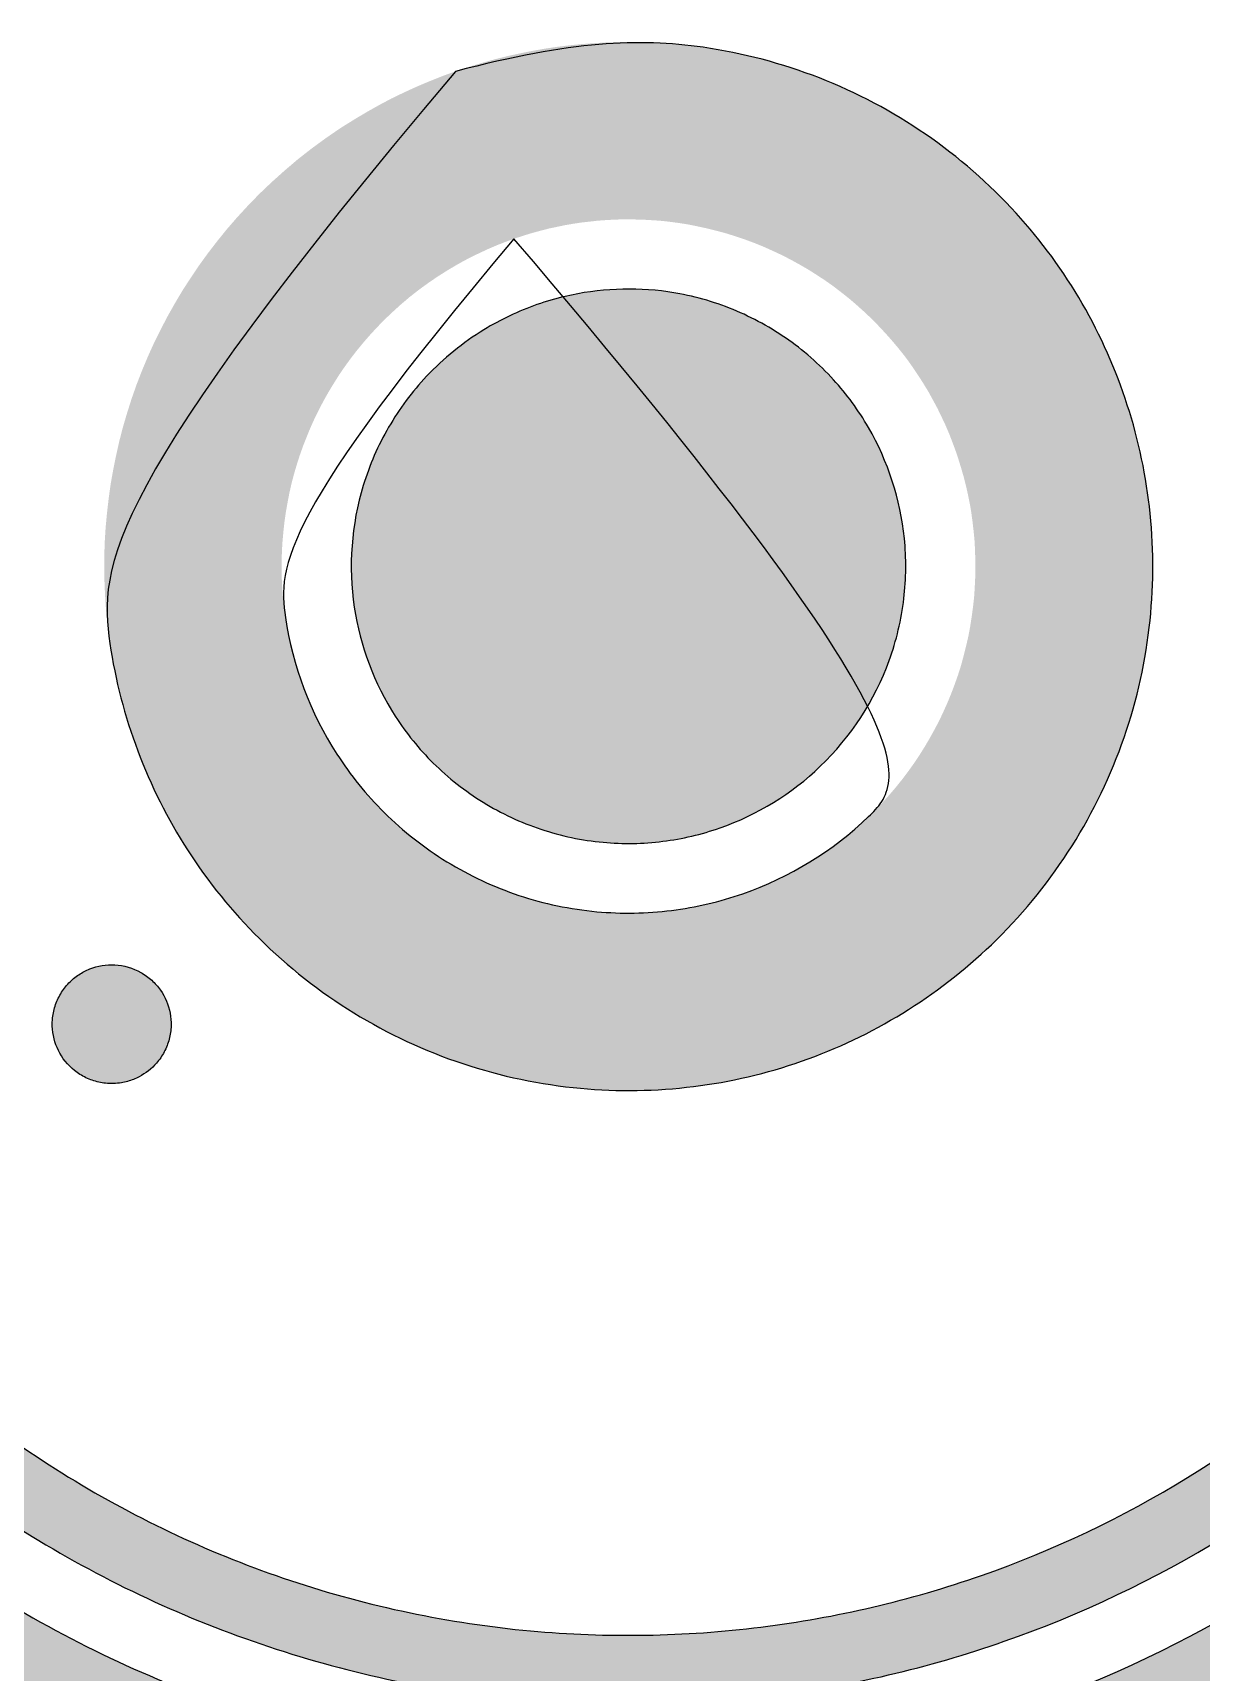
# Model space of a CAD drawing. Header units: inches. Extents: x -37.5 to -4.1, y 28.4 to 33.4.
# Drawn here: x -13.77 to -13.6928, y 30.5658 to 30.6742 of the extents above; entities that cross this region are included whole.
import ezdxf

# ---------------------------------------------------------------- set-up
doc = ezdxf.new("R2010")
doc.units = ezdxf.units.IN
doc.header["$MEASUREMENT"] = 0
doc.layers.add('Default', color=18, linetype='Continuous', true_color=0x000000)
doc.layers.add('etch clear acryl', color=18, linetype='Continuous', true_color=0x000000)

msp = doc.modelspace()

# ---------------------------------------------------------------- hatches: boundary and pattern name
at = {"layer": 'Default'}
h = msp.add_hatch(color=256, dxfattribs=at)
h.paths.add_polyline_path([(-13.81832, 30.65727), (-13.81863, 30.65572), (-13.81891, 30.65417), (-13.81917, 30.65262), (-13.81939, 30.65106), (-13.81959, 30.64949), (-13.81976, 30.64793), (-13.81991, 30.64636), (-13.82002, 30.64479), (-13.82011, 30.64321), (-13.82017, 30.64164), (-13.8202, 30.64006), (-13.8202, 30.63848), (-13.82018, 30.63691), (-13.82013, 30.63533), (-13.81994, 30.63219), (-13.81965, 30.62905), (-13.81925, 30.62592), (-13.81874, 30.62281), (-13.81812, 30.61972), (-13.81777, 30.61818), (-13.81739, 30.61665), (-13.81699, 30.61513), (-13.81656, 30.61361), (-13.8161, 30.6121), (-13.81562, 30.6106), (-13.81511, 30.60911), (-13.81457, 30.60763), (-13.81401, 30.60616), (-13.81342, 30.60469), (-13.8128, 30.60324), (-13.81216, 30.6018), (-13.8115, 30.60037), (-13.81081, 30.59896), (-13.81009, 30.59755), (-13.80935, 30.59616), (-13.8078, 30.59342), (-13.80615, 30.59073), (-13.80442, 30.5881), (-13.80259, 30.58553), (-13.80067, 30.58303), (-13.79968, 30.5818), (-13.79866, 30.5806), (-13.79763, 30.57941), (-13.79658, 30.57823), (-13.7955, 30.57708), (-13.79441, 30.57595), (-13.79329, 30.57483), (-13.79216, 30.57374), (-13.791, 30.57266), (-13.78983, 30.57161), (-13.78864, 30.57058), (-13.78743, 30.56957), (-13.7862, 30.56858), (-13.78496, 30.56761), (-13.77482, 30.55987), (-13.76758, 30.55433), (-13.76749, 30.55427), (-13.81061, 30.53832), (-13.79523, 30.49701), (-13.59271, 30.57237), (-13.64163, 30.61141), (-13.64405, 30.61334), (-13.64342, 30.61637), (-13.64253, 30.62061), (-13.64222, 30.62215), (-13.64194, 30.6237), (-13.64168, 30.62526), (-13.64146, 30.62682), (-13.64126, 30.62838), (-13.64109, 30.62995), (-13.64094, 30.63152), (-13.64083, 30.63309), (-13.64074, 30.63467), (-13.64068, 30.63624), (-13.64065, 30.63782), (-13.64065, 30.63939), (-13.64067, 30.64097), (-13.64072, 30.64254), (-13.64091, 30.64569), (-13.6412, 30.64883), (-13.6416, 30.65196), (-13.64211, 30.65507), (-13.64273, 30.65816), (-13.64308, 30.6597), (-13.64346, 30.66123), (-13.64386, 30.66275), (-13.64429, 30.66427), (-13.64475, 30.66578), (-13.64523, 30.66728), (-13.64574, 30.66877), (-13.64628, 30.67025), (-13.64684, 30.67172), (-13.64743, 30.67318), (-13.64805, 30.67463), (-13.64869, 30.67607), (-13.64935, 30.6775), (-13.65004, 30.67892), (-13.65076, 30.68032), (-13.6515, 30.68171), (-13.65305, 30.68446), (-13.6547, 30.68715), (-13.65644, 30.68978), (-13.65826, 30.69234), (-13.66018, 30.69485), (-13.66117, 30.69607), (-13.66219, 30.69728), (-13.66322, 30.69847), (-13.66427, 30.69964), (-13.66535, 30.7008), (-13.66644, 30.70193), (-13.66756, 30.70304), (-13.66869, 30.70414), (-13.66985, 30.70521), (-13.67102, 30.70627), (-13.67221, 30.7073), (-13.67342, 30.70831), (-13.67465, 30.7093), (-13.67589, 30.71026), (-13.67934, 30.71289), (-13.6818, 30.71477), (-13.68123, 30.71781), (-13.66972, 30.77934), (-13.87225, 30.70398), (-13.85687, 30.66267), (-13.81382, 30.67879), (-13.81384, 30.67868), (-13.81571, 30.66976)], flags=0)
h.paths.add_polyline_path([(-13.75698, 30.71432), (-13.75897, 30.71359), (-13.76093, 30.71281), (-13.76288, 30.71198), (-13.76481, 30.7111), (-13.76671, 30.71017), (-13.76858, 30.70919), (-13.77043, 30.70816), (-13.77225, 30.70708), (-13.77451, 30.70566), (-13.77671, 30.70415), (-13.77886, 30.70258), (-13.78095, 30.70093), (-13.78299, 30.69922), (-13.78498, 30.69744), (-13.7869, 30.69559), (-13.78876, 30.69368), (-13.79031, 30.69199), (-13.7918, 30.69025), (-13.79325, 30.68848), (-13.79465, 30.68666), (-13.79599, 30.6848), (-13.79729, 30.6829), (-13.79852, 30.68097), (-13.7997, 30.679), (-13.80082, 30.677), (-13.80189, 30.67497), (-13.80289, 30.67291), (-13.80384, 30.67082), (-13.80473, 30.6687), (-13.80555, 30.66656), (-13.80631, 30.6644), (-13.80701, 30.66222), (-13.80763, 30.66009), (-13.80818, 30.65795), (-13.80868, 30.65579), (-13.80911, 30.65362), (-13.80949, 30.65144), (-13.8098, 30.64924), (-13.81006, 30.64704), (-13.81025, 30.64484), (-13.81039, 30.64263), (-13.81046, 30.64041), (-13.81047, 30.6382), (-13.81042, 30.63598), (-13.81031, 30.63377), (-13.81014, 30.63157), (-13.80991, 30.62936), (-13.80961, 30.62717), (-13.80927, 30.62508), (-13.80888, 30.623), (-13.80843, 30.62093), (-13.80792, 30.61888), (-13.80736, 30.61684), (-13.80675, 30.61481), (-13.80608, 30.6128), (-13.80536, 30.61081), (-13.80459, 30.60884), (-13.80377, 30.60689), (-13.80289, 30.60496), (-13.80197, 30.60306), (-13.80099, 30.60118), (-13.79997, 30.59933), (-13.7989, 30.5975), (-13.79778, 30.59571), (-13.79658, 30.59389), (-13.79533, 30.59211), (-13.79403, 30.59037), (-13.79268, 30.58866), (-13.79129, 30.58699), (-13.78985, 30.58536), (-13.78837, 30.58376), (-13.78684, 30.58221), (-13.78519, 30.58062), (-13.78349, 30.57908), (-13.78175, 30.57759), (-13.77997, 30.57614), (-13.77814, 30.57475), (-13.77628, 30.57341), (-13.77438, 30.57213), (-13.77245, 30.5709), (-13.77047, 30.56973), (-13.76847, 30.56861), (-13.76644, 30.56755), (-13.76437, 30.56655), (-13.76228, 30.56562), (-13.76017, 30.56474), (-13.75802, 30.56392), (-13.75586, 30.56316), (-13.75367, 30.56247), (-13.75147, 30.56184), (-13.74924, 30.56127), (-13.74701, 30.56077), (-13.74475, 30.56033), (-13.74249, 30.55996), (-13.74022, 30.55965), (-13.73794, 30.5594), (-13.73579, 30.55924), (-13.73364, 30.55913), (-13.73148, 30.55907), (-13.72933, 30.55908), (-13.72717, 30.55915), (-13.72502, 30.55927), (-13.72287, 30.55945), (-13.72073, 30.55969), (-13.71863, 30.55998), (-13.71654, 30.56032), (-13.71447, 30.56072), (-13.7124, 30.56118), (-13.71034, 30.56169), (-13.7083, 30.56225), (-13.70628, 30.56287), (-13.70427, 30.56354), (-13.70227, 30.56427), (-13.70028, 30.56506), (-13.69832, 30.5659), (-13.69637, 30.56679), (-13.69446, 30.56773), (-13.69257, 30.56873), (-13.6907, 30.56977), (-13.68887, 30.57086), (-13.68706, 30.572), (-13.68529, 30.57319), (-13.68354, 30.57443), (-13.68184, 30.57571), (-13.68016, 30.57704), (-13.67852, 30.57841), (-13.67692, 30.57982), (-13.67536, 30.58128), (-13.67373, 30.58289), (-13.67215, 30.58455), (-13.67061, 30.58625), (-13.66912, 30.58799), (-13.66769, 30.58978), (-13.6663, 30.59161), (-13.66497, 30.59348), (-13.66369, 30.59538), (-13.66247, 30.59732), (-13.6613, 30.5993), (-13.66019, 30.6013), (-13.65914, 30.60334), (-13.65814, 30.60541), (-13.65721, 30.6075), (-13.65633, 30.60962), (-13.65552, 30.61177), (-13.65477, 30.61393), (-13.65409, 30.61612), (-13.65346, 30.61833), (-13.6529, 30.62055), (-13.65241, 30.6228), (-13.65198, 30.62505), (-13.65162, 30.62731), (-13.65131, 30.62959), (-13.65109, 30.63175), (-13.65092, 30.63392), (-13.65082, 30.63609), (-13.65077, 30.63827), (-13.65078, 30.64044), (-13.65085, 30.64262), (-13.65098, 30.64479), (-13.65117, 30.64696), (-13.65141, 30.64906), (-13.65171, 30.65115), (-13.65206, 30.65324), (-13.65247, 30.65532), (-13.65293, 30.65738), (-13.65345, 30.65943), (-13.65402, 30.66147), (-13.65465, 30.66349), (-13.65532, 30.6655), (-13.65605, 30.66749), (-13.65684, 30.66945), (-13.65767, 30.6714), (-13.65855, 30.67332), (-13.65949, 30.67522), (-13.66047, 30.67709), (-13.66151, 30.67894), (-13.6626, 30.68077), (-13.66374, 30.68258), (-13.66494, 30.68435), (-13.66617, 30.68609), (-13.66746, 30.6878), (-13.66879, 30.68947), (-13.67016, 30.6911), (-13.67158, 30.6927), (-13.67315, 30.69438), (-13.67477, 30.696), (-13.67643, 30.69758), (-13.67814, 30.69911), (-13.67989, 30.7006), (-13.68168, 30.70203), (-13.68352, 30.70341), (-13.68539, 30.70473), (-13.68729, 30.706), (-13.68924, 30.70722), (-13.69121, 30.70838), (-13.69322, 30.70948), (-13.69526, 30.71053), (-13.69733, 30.71152), (-13.69943, 30.71244), (-13.70155, 30.71331), (-13.7037, 30.71411), (-13.70587, 30.71486), (-13.70806, 30.71554), (-13.71027, 30.71615), (-13.7125, 30.71671), (-13.71474, 30.7172), (-13.717, 30.71762), (-13.71926, 30.71798), (-13.72111, 30.71822), (-13.72296, 30.71842), (-13.72481, 30.71858), (-13.72667, 30.71869), (-13.72853, 30.71876), (-13.73039, 30.71879), (-13.73226, 30.71877), (-13.73412, 30.71871), (-13.73597, 30.71861), (-13.73783, 30.71846), (-13.73968, 30.71827), (-13.74153, 30.71804), (-13.74337, 30.71777), (-13.74521, 30.71745), (-13.74703, 30.71709), (-13.74885, 30.71668), (-13.7509, 30.71617), (-13.75294, 30.71561), (-13.75497, 30.71499)], flags=0)
h = msp.add_hatch(color=256, dxfattribs=at)
h.paths.add_polyline_path([(-13.75546, 30.70997), (-13.75733, 30.70928), (-13.75919, 30.70855), (-13.76102, 30.70777), (-13.76284, 30.70694), (-13.76463, 30.70606), (-13.76639, 30.70514), (-13.76814, 30.70417), (-13.76985, 30.70315), (-13.77198, 30.70181), (-13.77405, 30.70039), (-13.77608, 30.69891), (-13.77805, 30.69736), (-13.77997, 30.69574), (-13.78184, 30.69406), (-13.78365, 30.69232), (-13.78541, 30.69053), (-13.78686, 30.68893), (-13.78828, 30.68729), (-13.78964, 30.68562), (-13.79096, 30.6839), (-13.79222, 30.68215), (-13.79344, 30.68036), (-13.79461, 30.67854), (-13.79572, 30.67669), (-13.79678, 30.6748), (-13.79778, 30.67289), (-13.79873, 30.67095), (-13.79962, 30.66898), (-13.80045, 30.66699), (-13.80123, 30.66497), (-13.80195, 30.66293), (-13.80261, 30.66088), (-13.80319, 30.65887), (-13.80371, 30.65685), (-13.80418, 30.65482), (-13.80459, 30.65277), (-13.80494, 30.65071), (-13.80524, 30.64865), (-13.80548, 30.64657), (-13.80566, 30.6445), (-13.80579, 30.64241), (-13.80585, 30.64033), (-13.80587, 30.63824), (-13.80582, 30.63615), (-13.80572, 30.63407), (-13.80555, 30.63199), (-13.80533, 30.62991), (-13.80506, 30.62785), (-13.80474, 30.62588), (-13.80436, 30.62392), (-13.80394, 30.62197), (-13.80346, 30.62004), (-13.80293, 30.61811), (-13.80236, 30.6162), (-13.80173, 30.61431), (-13.80105, 30.61243), (-13.80032, 30.61058), (-13.79955, 30.60874), (-13.79873, 30.60692), (-13.79785, 30.60513), (-13.79694, 30.60336), (-13.79597, 30.60161), (-13.79496, 30.59989), (-13.79391, 30.5982), (-13.79277, 30.59649), (-13.79159, 30.59481), (-13.79037, 30.59317), (-13.7891, 30.59156), (-13.78779, 30.58999), (-13.78643, 30.58845), (-13.78504, 30.58695), (-13.7836, 30.58548), (-13.78204, 30.58398), (-13.78044, 30.58253), (-13.7788, 30.58112), (-13.77712, 30.57976), (-13.7754, 30.57845), (-13.77365, 30.57719), (-13.77186, 30.57598), (-13.77003, 30.57482), (-13.76818, 30.57372), (-13.76629, 30.57267), (-13.76437, 30.57167), (-13.76243, 30.57073), (-13.76046, 30.56984), (-13.75846, 30.56902), (-13.75644, 30.56825), (-13.7544, 30.56753), (-13.75234, 30.56688), (-13.75027, 30.56629), (-13.74817, 30.56575), (-13.74606, 30.56528), (-13.74394, 30.56486), (-13.74181, 30.56451), (-13.73967, 30.56422), (-13.73752, 30.56399), (-13.73549, 30.56383), (-13.73346, 30.56373), (-13.73143, 30.56368), (-13.7294, 30.56369), (-13.72737, 30.56375), (-13.72534, 30.56386), (-13.72332, 30.56403), (-13.7213, 30.56426), (-13.71932, 30.56453), (-13.71736, 30.56485), (-13.7154, 30.56523), (-13.71345, 30.56566), (-13.71151, 30.56614), (-13.70959, 30.56667), (-13.70768, 30.56725), (-13.70579, 30.56789), (-13.7039, 30.56858), (-13.70203, 30.56932), (-13.70018, 30.57011), (-13.69835, 30.57095), (-13.69654, 30.57184), (-13.69476, 30.57277), (-13.693, 30.57376), (-13.69128, 30.57479), (-13.68957, 30.57586), (-13.6879, 30.57698), (-13.68626, 30.57815), (-13.68465, 30.57936), (-13.68307, 30.58061), (-13.68153, 30.5819), (-13.68002, 30.58323), (-13.67855, 30.5846), (-13.67701, 30.58612), (-13.67552, 30.58768), (-13.67407, 30.58929), (-13.67267, 30.59093), (-13.67132, 30.59262), (-13.67001, 30.59434), (-13.66876, 30.5961), (-13.66755, 30.59789), (-13.6664, 30.59972), (-13.6653, 30.60158), (-13.66425, 30.60347), (-13.66326, 30.60539), (-13.66232, 30.60734), (-13.66144, 30.60931), (-13.66062, 30.61131), (-13.65985, 30.61333), (-13.65915, 30.61537), (-13.6585, 30.61744), (-13.65791, 30.61952), (-13.65739, 30.62161), (-13.65692, 30.62373), (-13.65652, 30.62585), (-13.65617, 30.62798), (-13.65589, 30.63013), (-13.65568, 30.63217), (-13.65552, 30.63421), (-13.65542, 30.63626), (-13.65537, 30.63831), (-13.65538, 30.64036), (-13.65545, 30.64241), (-13.65557, 30.64445), (-13.65575, 30.64649), (-13.65598, 30.64847), (-13.65626, 30.65045), (-13.65659, 30.65241), (-13.65698, 30.65437), (-13.65741, 30.65632), (-13.6579, 30.65825), (-13.65844, 30.66017), (-13.65903, 30.66208), (-13.65967, 30.66397), (-13.66035, 30.66584), (-13.66109, 30.66769), (-13.66188, 30.66953), (-13.66271, 30.67134), (-13.66359, 30.67313), (-13.66452, 30.67489), (-13.66549, 30.67663), (-13.66652, 30.67836), (-13.6676, 30.68006), (-13.66872, 30.68173), (-13.66989, 30.68337), (-13.6711, 30.68498), (-13.67236, 30.68655), (-13.67365, 30.6881), (-13.67499, 30.6896), (-13.67647, 30.69118), (-13.67799, 30.69271), (-13.67956, 30.6942), (-13.68117, 30.69564), (-13.68282, 30.69704), (-13.68451, 30.69839), (-13.68623, 30.69969), (-13.688, 30.70094), (-13.68979, 30.70214), (-13.69162, 30.70328), (-13.69349, 30.70438), (-13.69538, 30.70542), (-13.6973, 30.7064), (-13.69925, 30.70733), (-13.70123, 30.7082), (-13.70323, 30.70902), (-13.70526, 30.70978), (-13.7073, 30.71048), (-13.70937, 30.71112), (-13.71145, 30.7117), (-13.71355, 30.71222), (-13.71566, 30.71268), (-13.71778, 30.71308), (-13.71992, 30.71342), (-13.72166, 30.71365), (-13.7234, 30.71384), (-13.72515, 30.71398), (-13.7269, 30.71409), (-13.72865, 30.71416), (-13.73041, 30.71418), (-13.73216, 30.71417), (-13.73391, 30.71411), (-13.73567, 30.71401), (-13.73742, 30.71388), (-13.73916, 30.7137), (-13.7409, 30.71348), (-13.74264, 30.71322), (-13.74436, 30.71292), (-13.74609, 30.71258), (-13.7478, 30.7122), (-13.74973, 30.71172), (-13.75166, 30.71119), (-13.75357, 30.7106)], flags=0)
h.paths.add_polyline_path([(-13.75394, 30.70562), (-13.75216, 30.70622), (-13.75037, 30.70676), (-13.74857, 30.70726), (-13.74675, 30.70772), (-13.74514, 30.70807), (-13.74352, 30.70839), (-13.7419, 30.70867), (-13.74027, 30.70892), (-13.73864, 30.70912), (-13.737, 30.70929), (-13.73536, 30.70942), (-13.73371, 30.70951), (-13.73207, 30.70956), (-13.73042, 30.70958), (-13.72877, 30.70955), (-13.72713, 30.70949), (-13.72548, 30.70939), (-13.72384, 30.70925), (-13.72221, 30.70908), (-13.72057, 30.70886), (-13.71857, 30.70854), (-13.71657, 30.70817), (-13.71459, 30.70774), (-13.71262, 30.70725), (-13.71067, 30.7067), (-13.70873, 30.7061), (-13.70681, 30.70544), (-13.70491, 30.70473), (-13.70303, 30.70396), (-13.70117, 30.70314), (-13.69934, 30.70227), (-13.69754, 30.70135), (-13.69576, 30.70037), (-13.69401, 30.69934), (-13.69229, 30.69827), (-13.6906, 30.69714), (-13.68895, 30.69597), (-13.68733, 30.69475), (-13.68574, 30.69348), (-13.68419, 30.69217), (-13.68268, 30.69082), (-13.68121, 30.68942), (-13.67978, 30.68798), (-13.67839, 30.6865), (-13.67714, 30.68509), (-13.67592, 30.68364), (-13.67474, 30.68216), (-13.67361, 30.68065), (-13.67251, 30.67911), (-13.67146, 30.67754), (-13.67045, 30.67595), (-13.66948, 30.67432), (-13.66856, 30.67269), (-13.66769, 30.67103), (-13.66686, 30.66935), (-13.66608, 30.66765), (-13.66535, 30.66593), (-13.66465, 30.66419), (-13.66401, 30.66243), (-13.66341, 30.66066), (-13.66286, 30.65887), (-13.66235, 30.65707), (-13.66189, 30.65525), (-13.66148, 30.65343), (-13.66112, 30.65159), (-13.66081, 30.64974), (-13.66055, 30.64789), (-13.66033, 30.64603), (-13.66017, 30.64411), (-13.66005, 30.64219), (-13.65999, 30.64027), (-13.65998, 30.63835), (-13.66002, 30.63642), (-13.66012, 30.6345), (-13.66026, 30.63258), (-13.66046, 30.63067), (-13.66073, 30.62865), (-13.66105, 30.62665), (-13.66143, 30.62466), (-13.66187, 30.62267), (-13.66236, 30.62071), (-13.66291, 30.61875), (-13.66352, 30.61682), (-13.66418, 30.6149), (-13.6649, 30.613), (-13.66567, 30.61112), (-13.6665, 30.60927), (-13.66738, 30.60744), (-13.66831, 30.60564), (-13.6693, 30.60387), (-13.67033, 30.60212), (-13.67141, 30.6004), (-13.67254, 30.59872), (-13.67372, 30.59707), (-13.67495, 30.59545), (-13.67622, 30.59387), (-13.67753, 30.59232), (-13.67889, 30.59082), (-13.68029, 30.58935), (-13.68174, 30.58793), (-13.68312, 30.58664), (-13.68453, 30.58539), (-13.68598, 30.58417), (-13.68746, 30.583), (-13.68897, 30.58187), (-13.69052, 30.58077), (-13.69209, 30.57972), (-13.69368, 30.57871), (-13.69531, 30.57775), (-13.69696, 30.57682), (-13.69863, 30.57594), (-13.70032, 30.57511), (-13.70204, 30.57432), (-13.70378, 30.57358), (-13.70554, 30.57288), (-13.70731, 30.57223), (-13.70909, 30.57164), (-13.71088, 30.57109), (-13.71268, 30.57059), (-13.7145, 30.57014), (-13.71633, 30.56974), (-13.71817, 30.56939), (-13.72002, 30.56908), (-13.72187, 30.56883), (-13.72377, 30.56862), (-13.72567, 30.56846), (-13.72757, 30.56835), (-13.72948, 30.56829), (-13.73138, 30.56828), (-13.73329, 30.56833), (-13.73519, 30.56843), (-13.73709, 30.56858), (-13.73911, 30.56879), (-13.74112, 30.56906), (-13.74312, 30.5694), (-13.74512, 30.56978), (-13.7471, 30.57023), (-13.74906, 30.57073), (-13.75101, 30.57129), (-13.75295, 30.5719), (-13.75486, 30.57257), (-13.75676, 30.57329), (-13.75863, 30.57407), (-13.76048, 30.5749), (-13.76231, 30.57578), (-13.76411, 30.57672), (-13.76588, 30.57771), (-13.76762, 30.57874), (-13.76933, 30.57983), (-13.77102, 30.58097), (-13.77266, 30.58215), (-13.77428, 30.58338), (-13.77586, 30.58466), (-13.7774, 30.58598), (-13.7789, 30.58735), (-13.78036, 30.58875), (-13.78171, 30.59013), (-13.78302, 30.59154), (-13.78429, 30.59298), (-13.78552, 30.59446), (-13.78671, 30.59597), (-13.78786, 30.59751), (-13.78897, 30.59909), (-13.79003, 30.60069), (-13.79102, 30.60228), (-13.79197, 30.60389), (-13.79288, 30.60553), (-13.79374, 30.6072), (-13.79456, 30.60888), (-13.79533, 30.61059), (-13.79606, 30.61231), (-13.79674, 30.61405), (-13.79738, 30.61582), (-13.79797, 30.61759), (-13.79851, 30.61939), (-13.799, 30.62119), (-13.79945, 30.62301), (-13.79985, 30.62484), (-13.8002, 30.62668), (-13.8005, 30.62853), (-13.80076, 30.63047), (-13.80097, 30.63241), (-13.80112, 30.63437), (-13.80122, 30.63632), (-13.80126, 30.63828), (-13.80125, 30.64024), (-13.80119, 30.6422), (-13.80107, 30.64416), (-13.8009, 30.64611), (-13.80067, 30.64805), (-13.80039, 30.64999), (-13.80006, 30.65192), (-13.79967, 30.65384), (-13.79924, 30.65575), (-13.79875, 30.65765), (-13.7982, 30.65953), (-13.79758, 30.66146), (-13.79691, 30.66338), (-13.79618, 30.66527), (-13.7954, 30.66714), (-13.79456, 30.66899), (-13.79367, 30.67081), (-13.79273, 30.67261), (-13.79173, 30.67438), (-13.79069, 30.67612), (-13.7896, 30.67783), (-13.78846, 30.67951), (-13.78727, 30.68115), (-13.78603, 30.68276), (-13.78475, 30.68433), (-13.78342, 30.68587), (-13.78205, 30.68737), (-13.78041, 30.68906), (-13.77871, 30.69069), (-13.77695, 30.69227), (-13.77515, 30.69378), (-13.77329, 30.69524), (-13.77139, 30.69663), (-13.76944, 30.69796), (-13.76745, 30.69922), (-13.76584, 30.70018), (-13.76421, 30.70109), (-13.76255, 30.70196), (-13.76086, 30.70278), (-13.75916, 30.70356), (-13.75744, 30.70429), (-13.7557, 30.70498)], flags=0)
h = msp.add_hatch(color=256, dxfattribs=at)
h.paths.add_polyline_path([(-13.74206, 30.67163), (-13.74292, 30.67132), (-13.74377, 30.67098), (-13.74462, 30.67062), (-13.74545, 30.67024), (-13.74628, 30.66984), (-13.74709, 30.66941), (-13.74789, 30.66896), (-13.74868, 30.66849), (-13.74966, 30.66788), (-13.75062, 30.66722), (-13.75155, 30.66654), (-13.75246, 30.66583), (-13.75334, 30.66508), (-13.7542, 30.66431), (-13.75504, 30.66351), (-13.75584, 30.66268), (-13.75651, 30.66195), (-13.75717, 30.66119), (-13.75779, 30.66042), (-13.7584, 30.65963), (-13.75898, 30.65883), (-13.75954, 30.658), (-13.76008, 30.65717), (-13.76059, 30.65631), (-13.76108, 30.65544), (-13.76154, 30.65456), (-13.76198, 30.65367), (-13.76239, 30.65276), (-13.76277, 30.65185), (-13.76313, 30.65092), (-13.76346, 30.64998), (-13.76376, 30.64903), (-13.76403, 30.64811), (-13.76427, 30.64718), (-13.76448, 30.64624), (-13.76467, 30.6453), (-13.76484, 30.64435), (-13.76497, 30.6434), (-13.76508, 30.64245), (-13.76517, 30.64149), (-13.76523, 30.64053), (-13.76526, 30.63957), (-13.76526, 30.63861), (-13.76524, 30.63765), (-13.76519, 30.63669), (-13.76512, 30.63573), (-13.76502, 30.63478), (-13.76489, 30.63383), (-13.76474, 30.63292), (-13.76457, 30.63202), (-13.76438, 30.63112), (-13.76416, 30.63023), (-13.76391, 30.62934), (-13.76365, 30.62847), (-13.76336, 30.62759), (-13.76305, 30.62673), (-13.76271, 30.62588), (-13.76235, 30.62503), (-13.76198, 30.62419), (-13.76157, 30.62337), (-13.76115, 30.62255), (-13.76071, 30.62175), (-13.76024, 30.62096), (-13.75976, 30.62018), (-13.75924, 30.61939), (-13.75869, 30.61862), (-13.75813, 30.61786), (-13.75755, 30.61712), (-13.75694, 30.6164), (-13.75632, 30.61569), (-13.75567, 30.615), (-13.75501, 30.61432), (-13.7543, 30.61363), (-13.75356, 30.61296), (-13.7528, 30.61232), (-13.75203, 30.61169), (-13.75124, 30.61109), (-13.75043, 30.61051), (-13.74961, 30.60995), (-13.74877, 30.60941), (-13.74791, 30.60891), (-13.74704, 30.60842), (-13.74616, 30.60796), (-13.74527, 30.60753), (-13.74436, 30.60712), (-13.74344, 30.60674), (-13.74251, 30.60639), (-13.74157, 30.60606), (-13.74062, 30.60576), (-13.73967, 30.60549), (-13.7387, 30.60524), (-13.73773, 30.60502), (-13.73675, 30.60483), (-13.73577, 30.60467), (-13.73479, 30.60453), (-13.7338, 30.60443), (-13.73286, 30.60436), (-13.73193, 30.60431), (-13.731, 30.60429), (-13.73006, 30.60429), (-13.72913, 30.60432), (-13.72819, 30.60437), (-13.72726, 30.60445), (-13.72633, 30.60455), (-13.72542, 30.60468), (-13.72452, 30.60483), (-13.72361, 30.605), (-13.72272, 30.6052), (-13.72183, 30.60542), (-13.72094, 30.60566), (-13.72006, 30.60593), (-13.71919, 30.60622), (-13.71832, 30.60654), (-13.71746, 30.60688), (-13.71661, 30.60725), (-13.71577, 30.60763), (-13.71493, 30.60804), (-13.71411, 30.60847), (-13.71331, 30.60893), (-13.71251, 30.6094), (-13.71173, 30.60989), (-13.71096, 30.61041), (-13.7102, 30.61095), (-13.70946, 30.6115), (-13.70873, 30.61208), (-13.70802, 30.61267), (-13.70733, 30.61329), (-13.70665, 30.61392), (-13.70594, 30.61462), (-13.70525, 30.61534), (-13.70459, 30.61607), (-13.70394, 30.61683), (-13.70332, 30.61761), (-13.70272, 30.6184), (-13.70214, 30.61921), (-13.70159, 30.62004), (-13.70106, 30.62088), (-13.70055, 30.62173), (-13.70007, 30.6226), (-13.69961, 30.62349), (-13.69918, 30.62439), (-13.69877, 30.62529), (-13.69839, 30.62621), (-13.69804, 30.62714), (-13.69772, 30.62808), (-13.69742, 30.62903), (-13.69715, 30.62999), (-13.69691, 30.63096), (-13.69669, 30.63193), (-13.69651, 30.63291), (-13.69635, 30.63389), (-13.69622, 30.63488), (-13.69612, 30.63581), (-13.69605, 30.63676), (-13.696, 30.6377), (-13.69598, 30.63864), (-13.69599, 30.63959), (-13.69602, 30.64053), (-13.69607, 30.64147), (-13.69615, 30.64241), (-13.69626, 30.64332), (-13.69639, 30.64423), (-13.69654, 30.64514), (-13.69672, 30.64604), (-13.69692, 30.64693), (-13.69714, 30.64782), (-13.69739, 30.64871), (-13.69766, 30.64958), (-13.69796, 30.65045), (-13.69827, 30.65132), (-13.69861, 30.65217), (-13.69897, 30.65301), (-13.69936, 30.65385), (-13.69976, 30.65467), (-13.70019, 30.65548), (-13.70064, 30.65629), (-13.70111, 30.65708), (-13.70161, 30.65786), (-13.70213, 30.65863), (-13.70266, 30.65939), (-13.70322, 30.66013), (-13.7038, 30.66085), (-13.70439, 30.66156), (-13.70501, 30.66226), (-13.70569, 30.66298), (-13.70639, 30.66369), (-13.70711, 30.66437), (-13.70786, 30.66504), (-13.70861, 30.66568), (-13.70939, 30.6663), (-13.71019, 30.6669), (-13.711, 30.66748), (-13.71183, 30.66803), (-13.71267, 30.66855), (-13.71353, 30.66906), (-13.7144, 30.66954), (-13.71528, 30.66999), (-13.71618, 30.67042), (-13.71709, 30.67082), (-13.71801, 30.6712), (-13.71894, 30.67154), (-13.71989, 30.67187), (-13.72084, 30.67216), (-13.7218, 30.67243), (-13.72276, 30.67267), (-13.72373, 30.67288), (-13.72471, 30.67307), (-13.72569, 30.67322), (-13.7265, 30.67333), (-13.7273, 30.67341), (-13.7281, 30.67348), (-13.72891, 30.67353), (-13.72972, 30.67356), (-13.73052, 30.67357), (-13.73133, 30.67357), (-13.73214, 30.67354), (-13.73295, 30.67349), (-13.73375, 30.67343), (-13.73455, 30.67335), (-13.73535, 30.67325), (-13.73615, 30.67313), (-13.73695, 30.67299), (-13.73774, 30.67283), (-13.73853, 30.67266), (-13.73942, 30.67244), (-13.74031, 30.67219), (-13.74119, 30.67192)], flags=0)
h.paths.add_polyline_path([(-13.73819, 30.66057), (-13.73761, 30.66076), (-13.73703, 30.66094), (-13.73644, 30.6611), (-13.73586, 30.66125), (-13.73533, 30.66136), (-13.73481, 30.66147), (-13.73428, 30.66156), (-13.73375, 30.66164), (-13.73322, 30.6617), (-13.73269, 30.66176), (-13.73216, 30.6618), (-13.73163, 30.66183), (-13.73109, 30.66185), (-13.73056, 30.66185), (-13.73002, 30.66184), (-13.72949, 30.66182), (-13.72896, 30.66179), (-13.72842, 30.66175), (-13.72789, 30.66169), (-13.72736, 30.66162), (-13.72671, 30.66152), (-13.72607, 30.66139), (-13.72542, 30.66125), (-13.72478, 30.66109), (-13.72415, 30.66092), (-13.72352, 30.66072), (-13.7229, 30.66051), (-13.72228, 30.66028), (-13.72167, 30.66003), (-13.72107, 30.65976), (-13.72047, 30.65948), (-13.71989, 30.65918), (-13.71931, 30.65886), (-13.71874, 30.65853), (-13.71819, 30.65818), (-13.71764, 30.65782), (-13.7171, 30.65744), (-13.71658, 30.65704), (-13.71606, 30.65663), (-13.71556, 30.6562), (-13.71507, 30.65576), (-13.71459, 30.65531), (-13.71413, 30.65484), (-13.71368, 30.65436), (-13.71327, 30.6539), (-13.71287, 30.65343), (-13.71249, 30.65296), (-13.71212, 30.65247), (-13.71177, 30.65197), (-13.71143, 30.65146), (-13.7111, 30.65094), (-13.71078, 30.65041), (-13.71049, 30.64988), (-13.7102, 30.64934), (-13.70994, 30.6488), (-13.70968, 30.64825), (-13.70944, 30.64769), (-13.70922, 30.64712), (-13.70901, 30.64655), (-13.70882, 30.64598), (-13.70864, 30.6454), (-13.70847, 30.64481), (-13.70832, 30.64422), (-13.70819, 30.64363), (-13.70807, 30.64304), (-13.70797, 30.64244), (-13.70789, 30.64184), (-13.70782, 30.64123), (-13.70776, 30.64061), (-13.70773, 30.63999), (-13.70771, 30.63936), (-13.7077, 30.63874), (-13.70772, 30.63811), (-13.70775, 30.63749), (-13.70779, 30.63687), (-13.70786, 30.63625), (-13.70795, 30.63559), (-13.70805, 30.63494), (-13.70817, 30.6343), (-13.70832, 30.63365), (-13.70848, 30.63302), (-13.70865, 30.63238), (-13.70885, 30.63175), (-13.70907, 30.63113), (-13.7093, 30.63052), (-13.70955, 30.62991), (-13.70982, 30.62931), (-13.7101, 30.62871), (-13.71041, 30.62813), (-13.71073, 30.62755), (-13.71106, 30.62699), (-13.71141, 30.62643), (-13.71178, 30.62588), (-13.71216, 30.62535), (-13.71256, 30.62482), (-13.71297, 30.62431), (-13.7134, 30.62381), (-13.71384, 30.62332), (-13.71429, 30.62284), (-13.71476, 30.62238), (-13.71521, 30.62196), (-13.71567, 30.62156), (-13.71614, 30.62116), (-13.71662, 30.62078), (-13.71711, 30.62041), (-13.71761, 30.62006), (-13.71812, 30.61972), (-13.71864, 30.61939), (-13.71916, 30.61908), (-13.7197, 30.61878), (-13.72024, 30.61849), (-13.72079, 30.61822), (-13.72135, 30.61797), (-13.72191, 30.61772), (-13.72248, 30.6175), (-13.72306, 30.61729), (-13.72364, 30.6171), (-13.72422, 30.61692), (-13.7248, 30.61676), (-13.72539, 30.61661), (-13.72599, 30.61648), (-13.72658, 30.61636), (-13.72718, 30.61627), (-13.72778, 30.61618), (-13.7284, 30.61611), (-13.72901, 30.61606), (-13.72963, 30.61603), (-13.73025, 30.61601), (-13.73087, 30.61601), (-13.73149, 30.61602), (-13.73211, 30.61605), (-13.73272, 30.6161), (-13.73338, 30.61617), (-13.73403, 30.61626), (-13.73468, 30.61637), (-13.73533, 30.61649), (-13.73597, 30.61664), (-13.73661, 30.6168), (-13.73724, 30.61698), (-13.73787, 30.61718), (-13.73849, 30.6174), (-13.7391, 30.61763), (-13.73971, 30.61788), (-13.74031, 30.61815), (-13.7409, 30.61844), (-13.74149, 30.61874), (-13.74206, 30.61906), (-13.74263, 30.6194), (-13.74318, 30.61975), (-13.74373, 30.62012), (-13.74426, 30.62051), (-13.74479, 30.62091), (-13.7453, 30.62132), (-13.7458, 30.62175), (-13.74629, 30.62219), (-13.74676, 30.62265), (-13.7472, 30.62309), (-13.74762, 30.62355), (-13.74804, 30.62402), (-13.74844, 30.6245), (-13.74882, 30.62499), (-13.7492, 30.62549), (-13.74955, 30.626), (-13.7499, 30.62652), (-13.75022, 30.62704), (-13.75053, 30.62756), (-13.75082, 30.62809), (-13.7511, 30.62863), (-13.75137, 30.62918), (-13.75162, 30.62973), (-13.75185, 30.63029), (-13.75208, 30.63086), (-13.75228, 30.63143), (-13.75247, 30.63201), (-13.75265, 30.63259), (-13.75281, 30.63317), (-13.75296, 30.63376), (-13.75308, 30.63436), (-13.7532, 30.63495), (-13.7533, 30.63555), (-13.75338, 30.63618), (-13.75345, 30.63681), (-13.7535, 30.63745), (-13.75353, 30.63808), (-13.75354, 30.63872), (-13.75354, 30.63935), (-13.75352, 30.63999), (-13.75348, 30.64062), (-13.75342, 30.64126), (-13.75335, 30.64189), (-13.75326, 30.64252), (-13.75315, 30.64314), (-13.75303, 30.64377), (-13.75289, 30.64439), (-13.75273, 30.645), (-13.75255, 30.64561), (-13.75235, 30.64624), (-13.75213, 30.64686), (-13.75189, 30.64747), (-13.75164, 30.64808), (-13.75137, 30.64868), (-13.75108, 30.64927), (-13.75077, 30.64986), (-13.75045, 30.65043), (-13.75011, 30.65099), (-13.74976, 30.65155), (-13.74939, 30.65209), (-13.749, 30.65263), (-13.7486, 30.65315), (-13.74818, 30.65366), (-13.74775, 30.65416), (-13.74731, 30.65464), (-13.74678, 30.65519), (-13.74622, 30.65572), (-13.74566, 30.65623), (-13.74507, 30.65673), (-13.74447, 30.6572), (-13.74385, 30.65765), (-13.74322, 30.65808), (-13.74257, 30.65849), (-13.74205, 30.6588), (-13.74152, 30.6591), (-13.74098, 30.65938), (-13.74044, 30.65964), (-13.73988, 30.6599), (-13.73932, 30.66014), (-13.73876, 30.66036)], flags=0)
for points in [[(-13.73667, 30.65622), (-13.73712, 30.65605), (-13.73758, 30.65587), (-13.73802, 30.65568), (-13.73846, 30.65548), (-13.7389, 30.65527), (-13.73933, 30.65504), (-13.73975, 30.65481), (-13.74017, 30.65456), (-13.74069, 30.65423), (-13.74119, 30.65389), (-13.74169, 30.65353), (-13.74217, 30.65315), (-13.74264, 30.65276), (-13.74309, 30.65235), (-13.74353, 30.65192), (-13.74396, 30.65149), (-13.74431, 30.6511), (-13.74466, 30.6507), (-13.74499, 30.65029), (-13.74531, 30.64988), (-13.74562, 30.64945), (-13.74591, 30.64901), (-13.7462, 30.64857), (-13.74647, 30.64812), (-13.74673, 30.64766), (-13.74697, 30.64719), (-13.7472, 30.64672), (-13.74742, 30.64624), (-13.74762, 30.64576), (-13.74781, 30.64527), (-13.74798, 30.64477), (-13.74814, 30.64427), (-13.74829, 30.64378), (-13.74841, 30.64329), (-13.74853, 30.6428), (-13.74863, 30.6423), (-13.74871, 30.6418), (-13.74878, 30.64129), (-13.74884, 30.64079), (-13.74889, 30.64028), (-13.74892, 30.63978), (-13.74894, 30.63927), (-13.74894, 30.63876), (-13.74893, 30.63825), (-13.7489, 30.63775), (-13.74886, 30.63724), (-13.74881, 30.63673), (-13.74874, 30.63623), (-13.74866, 30.63575), (-13.74857, 30.63527), (-13.74847, 30.6348), (-13.74835, 30.63433), (-13.74822, 30.63386), (-13.74808, 30.6334), (-13.74793, 30.63294), (-13.74777, 30.63248), (-13.74759, 30.63203), (-13.7474, 30.63158), (-13.7472, 30.63114), (-13.74699, 30.6307), (-13.74676, 30.63027), (-13.74653, 30.62984), (-13.74628, 30.62943), (-13.74603, 30.62901), (-13.74575, 30.6286), (-13.74546, 30.62819), (-13.74517, 30.62779), (-13.74486, 30.6274), (-13.74454, 30.62701), (-13.74421, 30.62664), (-13.74387, 30.62628), (-13.74352, 30.62592), (-13.74314, 30.62555), (-13.74275, 30.6252), (-13.74235, 30.62486), (-13.74194, 30.62453), (-13.74152, 30.62421), (-13.7411, 30.6239), (-13.74066, 30.62361), (-13.74022, 30.62332), (-13.73976, 30.62305), (-13.7393, 30.6228), (-13.73884, 30.62256), (-13.73836, 30.62233), (-13.73789, 30.62211), (-13.7374, 30.62191), (-13.73691, 30.62172), (-13.73641, 30.62155), (-13.73591, 30.62139), (-13.7354, 30.62125), (-13.73489, 30.62112), (-13.73438, 30.621), (-13.73386, 30.6209), (-13.73335, 30.62081), (-13.73282, 30.62074), (-13.7323, 30.62069), (-13.73181, 30.62065), (-13.73131, 30.62062), (-13.73082, 30.62061), (-13.73033, 30.62061), (-13.72983, 30.62063), (-13.72934, 30.62066), (-13.72885, 30.6207), (-13.72835, 30.62075), (-13.72787, 30.62082), (-13.72739, 30.6209), (-13.72692, 30.62099), (-13.72644, 30.62109), (-13.72597, 30.62121), (-13.7255, 30.62134), (-13.72504, 30.62148), (-13.72458, 30.62164), (-13.72412, 30.6218), (-13.72366, 30.62198), (-13.72321, 30.62218), (-13.72277, 30.62238), (-13.72233, 30.6226), (-13.72189, 30.62283), (-13.72147, 30.62307), (-13.72105, 30.62332), (-13.72063, 30.62358), (-13.72022, 30.62385), (-13.71982, 30.62413), (-13.71943, 30.62443), (-13.71905, 30.62473), (-13.71867, 30.62505), (-13.71831, 30.62537), (-13.71795, 30.6257), (-13.71757, 30.62607), (-13.71721, 30.62645), (-13.71686, 30.62684), (-13.71652, 30.62725), (-13.71619, 30.62766), (-13.71587, 30.62807), (-13.71556, 30.6285), (-13.71527, 30.62894), (-13.71499, 30.62938), (-13.71472, 30.62984), (-13.71447, 30.6303), (-13.71423, 30.63076), (-13.714, 30.63124), (-13.71378, 30.63172), (-13.71358, 30.63221), (-13.7134, 30.6327), (-13.71323, 30.63319), (-13.71307, 30.6337), (-13.71293, 30.6342), (-13.7128, 30.63471), (-13.71268, 30.63523), (-13.71259, 30.63574), (-13.7125, 30.63626), (-13.71243, 30.63679), (-13.71238, 30.63728), (-13.71234, 30.63778), (-13.71232, 30.63828), (-13.71231, 30.63878), (-13.71231, 30.63928), (-13.71233, 30.63977), (-13.71236, 30.64027), (-13.7124, 30.64077), (-13.71245, 30.64125), (-13.71252, 30.64173), (-13.7126, 30.64221), (-13.7127, 30.64269), (-13.7128, 30.64316), (-13.71292, 30.64363), (-13.71305, 30.6441), (-13.7132, 30.64456), (-13.71335, 30.64502), (-13.71352, 30.64548), (-13.7137, 30.64593), (-13.71389, 30.64638), (-13.71409, 30.64682), (-13.71431, 30.64725), (-13.71453, 30.64768), (-13.71477, 30.6481), (-13.71502, 30.64853), (-13.71528, 30.64894), (-13.71556, 30.64935), (-13.71584, 30.64975), (-13.71614, 30.65014), (-13.71644, 30.65052), (-13.71676, 30.6509), (-13.71708, 30.65126), (-13.71744, 30.65165), (-13.71781, 30.65202), (-13.71819, 30.65238), (-13.71859, 30.65273), (-13.71899, 30.65307), (-13.7194, 30.6534), (-13.71982, 30.65372), (-13.72025, 30.65402), (-13.72069, 30.65431), (-13.72113, 30.65459), (-13.72158, 30.65486), (-13.72205, 30.65511), (-13.72251, 30.65535), (-13.72299, 30.65558), (-13.72347, 30.65579), (-13.72396, 30.65599), (-13.72445, 30.65617), (-13.72495, 30.65634), (-13.72545, 30.6565), (-13.72596, 30.65664), (-13.72647, 30.65677), (-13.72698, 30.65688), (-13.7275, 30.65698), (-13.72802, 30.65706), (-13.72844, 30.65712), (-13.72887, 30.65716), (-13.72929, 30.6572), (-13.72972, 30.65722), (-13.73014, 30.65724), (-13.73057, 30.65724), (-13.731, 30.65724), (-13.73142, 30.65723), (-13.73185, 30.6572), (-13.73228, 30.65717), (-13.7327, 30.65713), (-13.73312, 30.65707), (-13.73355, 30.65701), (-13.73397, 30.65694), (-13.73439, 30.65686), (-13.7348, 30.65676), (-13.73528, 30.65665), (-13.73574, 30.65652), (-13.73621, 30.65637)], [(-13.76333, 30.60502), (-13.76323, 30.60506), (-13.76313, 30.6051), (-13.76304, 30.60514), (-13.76295, 30.60519), (-13.76287, 30.60523), (-13.76279, 30.60528), (-13.76271, 30.60533), (-13.76263, 30.60538), (-13.76256, 30.60543), (-13.76248, 30.60548), (-13.76241, 30.60553), (-13.76233, 30.60559), (-13.76226, 30.60565), (-13.76219, 30.60571), (-13.76212, 30.60577), (-13.76206, 30.60583), (-13.76199, 30.60589), (-13.76193, 30.60596), (-13.76187, 30.60602), (-13.7618, 30.60609), (-13.76173, 30.60618), (-13.76166, 30.60627), (-13.76159, 30.60636), (-13.76153, 30.60645), (-13.76147, 30.60654), (-13.76141, 30.60664), (-13.76135, 30.60674), (-13.7613, 30.60684), (-13.76125, 30.60694), (-13.7612, 30.60704), (-13.76115, 30.60714), (-13.76111, 30.60725), (-13.76107, 30.60735), (-13.76103, 30.60746), (-13.761, 30.60757), (-13.76097, 30.60768), (-13.76094, 30.60778), (-13.76092, 30.60789), (-13.7609, 30.60801), (-13.76088, 30.60812), (-13.76087, 30.60823), (-13.76086, 30.60834), (-13.76085, 30.60845), (-13.76084, 30.60857), (-13.76084, 30.60867), (-13.76084, 30.60878), (-13.76085, 30.60888), (-13.76085, 30.60899), (-13.76086, 30.60909), (-13.76088, 30.6092), (-13.76089, 30.6093), (-13.76091, 30.6094), (-13.76093, 30.6095), (-13.76096, 30.60961), (-13.76098, 30.60971), (-13.76101, 30.60981), (-13.76104, 30.60991), (-13.76108, 30.61), (-13.76111, 30.6101), (-13.76115, 30.6102), (-13.76119, 30.61029), (-13.76124, 30.61039), (-13.76128, 30.61048), (-13.76133, 30.61057), (-13.76139, 30.61066), (-13.76144, 30.61075), (-13.7615, 30.61084), (-13.76155, 30.61092), (-13.76162, 30.61101), (-13.76168, 30.6111), (-13.76175, 30.61118), (-13.76182, 30.61126), (-13.76189, 30.61134), (-13.76196, 30.61142), (-13.76204, 30.61149), (-13.76212, 30.61157), (-13.7622, 30.61164), (-13.76229, 30.61171), (-13.76238, 30.61178), (-13.76247, 30.61185), (-13.76256, 30.61192), (-13.76265, 30.61198), (-13.76275, 30.61204), (-13.76285, 30.61209), (-13.76295, 30.61215), (-13.76305, 30.6122), (-13.76315, 30.61225), (-13.76325, 30.61229), (-13.76336, 30.61233), (-13.76346, 30.61237), (-13.76357, 30.61241), (-13.76368, 30.61244), (-13.76379, 30.61247), (-13.7639, 30.6125), (-13.76401, 30.61252), (-13.76412, 30.61254), (-13.76423, 30.61256), (-13.76434, 30.61257), (-13.76445, 30.61258), (-13.76457, 30.61259), (-13.76467, 30.6126), (-13.76478, 30.6126), (-13.76488, 30.61259), (-13.76499, 30.61259), (-13.76509, 30.61258), (-13.76519, 30.61257), (-13.7653, 30.61256), (-13.7654, 30.61254), (-13.76551, 30.61253), (-13.76561, 30.61251), (-13.76571, 30.61248), (-13.76581, 30.61245), (-13.76591, 30.61243), (-13.76601, 30.61239), (-13.76611, 30.61236), (-13.76621, 30.61232), (-13.76631, 30.61228), (-13.7664, 30.61224), (-13.7665, 30.6122), (-13.76659, 30.61215), (-13.76668, 30.6121), (-13.76677, 30.61205), (-13.76686, 30.61199), (-13.76695, 30.61194), (-13.76703, 30.61188), (-13.76712, 30.61181), (-13.7672, 30.61175), (-13.76729, 30.61168), (-13.76737, 30.61161), (-13.76745, 30.61154), (-13.76752, 30.61147), (-13.7676, 30.61139), (-13.76767, 30.61131), (-13.76775, 30.61123), (-13.76782, 30.61114), (-13.76789, 30.61105), (-13.76796, 30.61096), (-13.76802, 30.61087), (-13.76808, 30.61077), (-13.76814, 30.61068), (-13.7682, 30.61058), (-13.76825, 30.61048), (-13.7683, 30.61038), (-13.76835, 30.61028), (-13.7684, 30.61017), (-13.76844, 30.61007), (-13.76848, 30.60996), (-13.76851, 30.60986), (-13.76854, 30.60975), (-13.76857, 30.60964), (-13.7686, 30.60953), (-13.76862, 30.60942), (-13.76864, 30.60931), (-13.76866, 30.6092), (-13.76867, 30.60909), (-13.76868, 30.60897), (-13.76869, 30.60887), (-13.76869, 30.60876), (-13.7687, 30.60865), (-13.76869, 30.60855), (-13.76869, 30.60844), (-13.76868, 30.60833), (-13.76867, 30.60823), (-13.76866, 30.60812), (-13.76864, 30.60802), (-13.76862, 30.60791), (-13.7686, 30.60781), (-13.76858, 30.60771), (-13.76855, 30.60761), (-13.76852, 30.60751), (-13.76849, 30.60741), (-13.76845, 30.60731), (-13.76842, 30.60722), (-13.76838, 30.60712), (-13.76833, 30.60703), (-13.76829, 30.60693), (-13.76824, 30.60684), (-13.76819, 30.60675), (-13.76814, 30.60666), (-13.76809, 30.60657), (-13.76803, 30.60648), (-13.76796, 30.60639), (-13.7679, 30.6063), (-13.76783, 30.60621), (-13.76776, 30.60613), (-13.76769, 30.60605), (-13.76762, 30.60597), (-13.76754, 30.60589), (-13.76746, 30.60581), (-13.76738, 30.60574), (-13.7673, 30.60567), (-13.76722, 30.6056), (-13.76713, 30.60553), (-13.76704, 30.60547), (-13.76695, 30.60541), (-13.76686, 30.60535), (-13.76677, 30.60529), (-13.76667, 30.60523), (-13.76657, 30.60518), (-13.76647, 30.60513), (-13.76637, 30.60508), (-13.76626, 30.60504), (-13.76616, 30.605), (-13.76605, 30.60496), (-13.76594, 30.60492), (-13.76584, 30.60489), (-13.76573, 30.60486), (-13.76562, 30.60484), (-13.76551, 30.60481), (-13.7654, 30.60479), (-13.76528, 30.60478), (-13.76517, 30.60476), (-13.76504, 30.60475), (-13.76491, 30.60475), (-13.76478, 30.60474), (-13.76465, 30.60474), (-13.76452, 30.60475), (-13.76439, 30.60476), (-13.76426, 30.60478), (-13.76413, 30.6048), (-13.76402, 30.60481), (-13.76392, 30.60484), (-13.76382, 30.60486), (-13.76372, 30.60489), (-13.76362, 30.60491), (-13.76352, 30.60495), (-13.76342, 30.60498)]]:
    msp.add_hatch(color=256, dxfattribs=at).paths.add_polyline_path(points, flags=0)

# ---------------------------------------------------------------- linework, layer by layer
at = {"layer": 'etch clear acryl'}
for points, knots in [([(-13.75698, 30.71432), (-13.73918, 30.71895), (-13.72288, 30.71966), (-13.70129, 30.71396), (-13.68499, 30.70531), (-13.67138, 30.69346), (-13.65765, 30.67471), (-13.65048, 30.65254), (-13.65069, 30.6292), (-13.65626, 30.60552), (-13.67292, 30.57994), (-13.69844, 30.56428), (-13.72076, 30.55907), (-13.73836, 30.55877), (-13.75608, 30.5625), (-13.77281, 30.57029), (-13.78709, 30.58152), (-13.80179, 30.59965), (-13.81221, 30.62731), (-13.80998, 30.65717), (-13.80031, 30.67935), (-13.78867, 30.69497), (-13.77832, 30.70338), (-13.75698, 30.71432)], [0, 0, 0, 0, 0.225513, 0.364395, 0.503259, 0.642141, 0.771499, 1.027855, 1.159591, 1.298475, 1.576222, 1.834944, 1.963123, 2.093672, 2.232555, 2.37142, 2.510304, 2.642037, 2.898392, 3.166636, 3.305498, 3.444378, 3.605799, 3.605799, 3.605799, 3.605799]), ([(-13.75546, 30.70997), (-13.73869, 30.71434), (-13.72333, 30.71501), (-13.70299, 30.70964), (-13.68762, 30.70149), (-13.67479, 30.69031), (-13.66186, 30.67264), (-13.6551, 30.65176), (-13.6553, 30.62976), (-13.66055, 30.60745), (-13.67625, 30.58334), (-13.7003, 30.56858), (-13.72133, 30.56368), (-13.73792, 30.5634), (-13.75462, 30.56691), (-13.77038, 30.57425), (-13.78384, 30.58483), (-13.79769, 30.60191), (-13.8075, 30.62798), (-13.80541, 30.65612), (-13.79629, 30.67702), (-13.78532, 30.69174), (-13.77557, 30.69966), (-13.75546, 30.70997)], [0, 0, 0, 0, 0.225513, 0.364395, 0.503259, 0.642141, 0.771499, 1.027855, 1.159591, 1.298475, 1.576222, 1.834944, 1.963123, 2.093672, 2.232555, 2.37142, 2.510304, 2.642037, 2.898392, 3.166636, 3.305498, 3.444378, 3.605799, 3.605799, 3.605799, 3.605799]), ([(-13.75394, 30.70562), (-13.73819, 30.70972), (-13.72377, 30.71035), (-13.70468, 30.70531), (-13.69025, 30.69766), (-13.67821, 30.68717), (-13.66607, 30.67058), (-13.65972, 30.65097), (-13.65991, 30.63032), (-13.66483, 30.60938), (-13.67957, 30.58674), (-13.70215, 30.57289), (-13.7219, 30.56828), (-13.73747, 30.56802), (-13.75315, 30.57131), (-13.76795, 30.57821), (-13.78058, 30.58814), (-13.79358, 30.60418), (-13.8028, 30.62865), (-13.80083, 30.65506), (-13.79227, 30.67469), (-13.78198, 30.68851), (-13.77282, 30.69594), (-13.75394, 30.70562)], [0, 0, 0, 0, 0.225513, 0.364395, 0.503259, 0.642141, 0.771499, 1.027855, 1.159591, 1.298475, 1.576222, 1.834944, 1.963123, 2.093672, 2.232555, 2.37142, 2.510304, 2.642037, 2.898392, 3.166636, 3.305498, 3.444378, 3.605799, 3.605799, 3.605799, 3.605799]), ([(-13.74206, 30.67163), (-13.73434, 30.67364), (-13.72726, 30.67395), (-13.7179, 30.67148), (-13.71083, 30.66773), (-13.70492, 30.66258), (-13.69897, 30.65445), (-13.69586, 30.64483), (-13.69595, 30.63471), (-13.69836, 30.62444), (-13.70559, 30.61334), (-13.71666, 30.60654), (-13.72634, 30.60428), (-13.73398, 30.60416), (-13.74167, 30.60577), (-13.74893, 30.60915), (-13.75512, 30.61402), (-13.7615, 30.62189), (-13.76602, 30.63389), (-13.76525, 30.64413), (-13.74206, 30.67163)], [0, 0, 0, 0, 0.256788, 0.414931, 0.573053, 0.731196, 0.878494, 1.170402, 1.320408, 1.478553, 1.79482, 2.089423, 2.235378, 2.384031, 2.542176, 2.700299, 2.858444, 3.008446, 3.300354, 3.605799, 3.605799, 3.605799, 3.605799]), ([(-13.73819, 30.66057), (-13.71026, 30.62783), (-13.71406, 30.622), (-13.72139, 30.6175), (-13.72779, 30.61601), (-13.73284, 30.61592), (-13.73793, 30.61699), (-13.74273, 30.61923), (-13.74683, 30.62245), (-13.75105, 30.62765), (-13.75404, 30.63559), (-13.75354, 30.64237), (-13.73819, 30.66057)], [0, 0, 0, 0, 0.53609, 1.035458, 1.28286, 1.534836, 1.802899, 2.070926, 2.338991, 2.593254, 3.088052, 3.605799, 3.605799, 3.605799, 3.605799]), ([(-13.73667, 30.65622), (-13.73606, 30.65643), (-13.73324, 30.65725), (-13.72885, 30.65745), (-13.7239, 30.65614), (-13.72016, 30.65415), (-13.71703, 30.65143), (-13.71389, 30.64713), (-13.71224, 30.64205), (-13.71229, 30.6367), (-13.71357, 30.63127), (-13.71739, 30.6254), (-13.72324, 30.62181), (-13.72836, 30.62061), (-13.7324, 30.62054), (-13.73646, 30.6214), (-13.7403, 30.62319), (-13.74358, 30.62576), (-13.74695, 30.62992), (-13.74934, 30.63626), (-13.74883, 30.64311), (-13.74661, 30.6482), (-13.74394, 30.65178), (-13.74106, 30.65412), (-13.73848, 30.65551), (-13.73728, 30.65601), (-13.73667, 30.65622)], [0, 0, 0, 0, 0.060845, 0.274942, 0.406794, 0.538628, 0.670479, 0.793289, 1.036667, 1.161734, 1.293588, 1.557275, 1.802899, 1.92459, 2.048529, 2.180382, 2.312217, 2.44407, 2.569135, 2.812512, 3.067177, 3.19901, 3.330859, 3.484108, 3.544953, 3.605799, 3.605799, 3.605799, 3.605799]), ([(-13.76333, 30.60502), (-13.7632, 30.60507), (-13.76263, 30.60533), (-13.76189, 30.60591), (-13.76127, 30.60682), (-13.76094, 30.60767), (-13.76081, 30.60854), (-13.7609, 30.60968), (-13.76135, 30.61074), (-13.76211, 30.6116), (-13.76308, 30.6123), (-13.76452, 30.61272), (-13.76597, 30.61248), (-13.76697, 30.61196), (-13.76763, 30.6114), (-13.76817, 30.6107), (-13.76854, 30.60987), (-13.76872, 30.60899), (-13.76868, 30.60784), (-13.76818, 30.60648), (-13.76714, 30.60544), (-13.76606, 30.60493), (-13.76513, 30.60472), (-13.76433, 30.60474), (-13.76372, 30.60488), (-13.76346, 30.60497), (-13.76333, 30.60502)], [0, 0, 0, 0, 0.060845, 0.274942, 0.406794, 0.538628, 0.670479, 0.793289, 1.036667, 1.161734, 1.293588, 1.557275, 1.802899, 1.92459, 2.048529, 2.180382, 2.312217, 2.44407, 2.569135, 2.812512, 3.067177, 3.19901, 3.330859, 3.484108, 3.544953, 3.605799, 3.605799, 3.605799, 3.605799])]:
    msp.add_open_spline(points, degree=3, knots=knots, dxfattribs=at)

doc.saveas('drawing.dxf')
